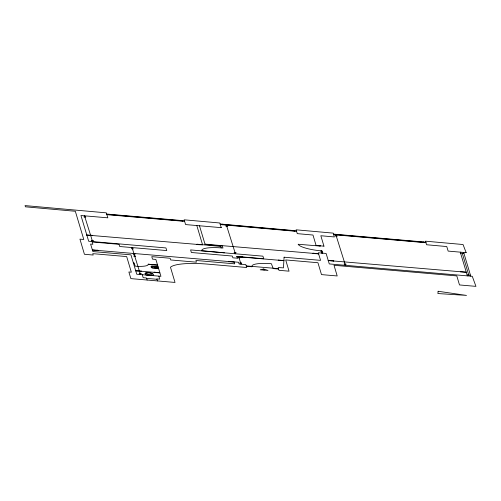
<?xml version="1.0" encoding="UTF-8"?>
<svg xmlns="http://www.w3.org/2000/svg" width="501" height="501" viewBox="0 0 501 501"><rect width="100%" height="100%" fill="white"/><g stroke="black" fill="none" stroke-linecap="round" stroke-linejoin="round"><path stroke-width="0.75" d="M153.149 274.31L153.005 275.6L146.035 275.005L145.09 273.615M335.902 234.881L335.382 236.034L337.229 236.196L335.726 234.305M155.185 267.271L156.074 267.365M156.055 267.409L155.185 267.309M151.928 266.281L152.385 266.244M157.201 267.446L157.665 267.49M157.646 267.547L157.214 267.503M263.632 269.012L260.176 269.795L267.991 270.44L263.632 269.012L264.058 270.114M151.909 266.275A13.446 2.818 6 0 0 152.335 267.778L155.279 268.029A1.791 0.376 6 0 0 156.719 267.872M221.21 247.901L219.094 247.751A21.631 4.534 6 0 0 201.79 250.281L201.784 250.732M157.502 268.436L158.103 268.367L157.608 266.695M320.114 246.066L298.145 244.256L298.527 244.764A22.733 4.766 6 0 0 319.356 250.694L321.573 250.92M321.567 252.823L322.7 252.917M201.721 250.719L224.404 252.83M133.398 263.113L134.105 263.169M154.847 267.265L156.362 267.39M210.589 244.67L313.056 253.356M92.159 235.508L196.999 244.4M333.735 260.996L460.569 271.749M242.428 257.138L278.312 260.188M97.902 250.444L228.475 261.509M246.204 265.893L278.45 268.655M141.194 271.235L154.176 272.331M106.707 214.052L184.443 220.784M109.049 214.541L182.333 220.891M333.497 234.111L425.812 242.152M106.888 214.647L184.625 221.373M335.839 234.593L423.652 242.259M333.672 234.687L425.994 242.741M246.31 266.288L251.953 266.77L251.803 266.375M278.6 269.05L273.239 268.592L271.367 263.708L269.25 263.564A21.393 4.484 6 0 0 251.897 266.119L251.928 266.582M157.558 265.016L148.164 264.202L157.633 265.211M158.028 266.601L151.484 266.031A14.072 2.95 6 0 0 152.041 267.954L158.585 268.523M146.549 278.381L156.938 279.282M147.137 280.028L175.024 282.439L170.478 267.252A40.738 8.542 6 0 1 207.796 264.14L246.692 267.509L245.803 264.597L239.115 264.027L238.576 262.267L234.067 261.873L234.687 263.833L195.935 260.476L196.405 262.18L170.653 259.956L170.133 258.247L151.778 256.65L152.504 259.142L155.874 259.443L160.934 276.314L136.748 274.222L130.955 254.852L92.873 251.558L90.593 244.081L92.873 244.281L92.171 241.983L119.069 244.313L119.676 246.505L166.777 250.581L165.944 247.939L88.683 241.25L80.949 215.518L107.84 217.835L106.337 212.85L25.05 205.592L25.426 206.813L75.332 211.272L83.78 239.472L79.941 239.14L84.425 254.276L93.199 255.04L92.76 253.656L126.672 256.587L131.337 272.2L128.87 271.987L130.867 278.612L147.137 280.028L146.442 277.98L143.167 277.692L142.246 274.698M460.576 253.155L463.951 253.45M467.114 274.936L470.483 275.237M220.108 223.978L296.41 230.798M222.457 224.473L294.244 230.88M220.283 224.554L296.592 231.381M321.041 251.107L322.181 251.208M133.366 262.919L134.036 262.981L135.264 266.188L136.673 266.281A14.429 3.025 6 0 0 148.19 264.603L148.196 264.303M156.976 266.513L157.658 266.707M152.342 266.244L154.834 266.526A1.791 0.376 6 0 1 156.431 266.964A8.755 1.835 6 0 1 156.663 267.86M319.456 245.784L320.59 245.878M155.542 267.165L155.667 267.496M157.571 280.929L156.832 278.875L159.719 279.126L158.848 276.132M336.284 236.109L345.057 264.09M226.784 226.314L235.032 252.554M84.888 217.039L92.19 240.355M239.021 257.815L240.63 262.956M132.439 248.797L134.036 253.919M134.794 256.368L140.067 273.321M423.583 241.958L423.765 242.547M294.181 230.592L294.363 231.186M108.936 214.246L109.118 214.841M182.22 220.597L182.395 221.179M322.75 253.168L322.087 250.957L320.997 250.869L321.661 253.068M199.473 225.769L205.116 244.513L222.331 246.004L222.976 248.033L221.179 247.889L220.759 246.436L196.924 244.187L197.081 244.607L202.592 244.87L196.818 225.538M463.657 252.448L470.752 276.176M460.281 252.147L467.383 275.882M462.285 253.306L468.773 275.087M222.388 224.172L222.519 224.761M146.01 272.769A4.697 0.983 6 0 1 147.325 272.588A2.699 0.564 6 0 1 150.231 272.838A4.709 0.989 6 0 1 151.734 273.264A7.452 1.559 6 0 1 152.786 273.803A7.039 1.478 6 0 1 153.174 274.31M146.016 272.763A6.713 1.409 6 0 0 145.29 273.108A9.45 1.979 6 0 0 145.133 273.615M152.01 273.978A2.937 0.614 6 0 1 149.285 274.366A2.937 0.614 6 0 1 146.179 273.477M151.953 273.972A3.995 0.839 6 0 0 151.69 273.646A4.509 0.946 6 0 0 150.945 273.295A3.163 0.664 6 0 0 149.899 273.014A2.217 0.463 6 0 0 147.751 272.826M147.776 272.832A3.175 0.664 6 0 0 146.843 272.939A4.083 0.858 6 0 0 146.298 273.158A5.279 1.108 6 0 0 146.179 273.465M284.086 257.201L283.46 267.86L278.237 267.559L278.944 270.302L289.046 271.179L285.689 259.938L317.941 262.731L321.492 274.604L337.192 275.957L334.01 265.292L456.806 275.913L459.492 284.95L475.95 286.365L472.268 276.301L329.27 263.927L326.12 253.456L318.292 252.78L320.565 260.363L284.086 257.201M438.125 291.263L437.899 293.548L466.494 295.408L438.125 291.263M84.506 215.818L83.986 216.971L85.834 217.121L84.506 215.818M132.013 247.569L131.487 248.721L133.341 248.884L132.013 247.569M134.938 253.994L133.848 256.293L135.696 256.443L133.091 253.844L134.938 253.994M226.402 225.081L225.882 226.233L227.73 226.396L226.402 225.081M235.927 252.629L235.407 253.782L234.086 252.479L235.927 252.629M238.645 256.593L238.125 257.739L239.966 257.896L238.645 256.593M241.576 263.038L241.056 264.184L239.728 262.887L241.576 263.038M345.959 264.165L345.44 265.311L344.112 264.008L345.959 264.165M93.142 240.442L92.572 241.588L91.288 240.28L93.142 240.442M141.013 273.402L140.449 274.548L139.165 273.239L141.013 273.402M92.128 235.301L86.567 235.032L92.24 235.714L92.128 235.301M210.508 244.463L204.997 244.2L210.67 244.876L210.508 244.463M318.649 253.825L313.087 253.562L312.975 253.149L318.649 253.825M333.653 260.783L328.099 260.52L333.766 261.196L333.653 260.783M466.162 272.225L460.601 271.955L460.488 271.542L466.162 272.225M242.352 256.938L236.835 256.662L242.509 257.345L242.352 256.938M97.864 250.243L92.303 249.961L97.977 250.644L97.864 250.243M283.948 260.664L278.387 260.388L278.28 259.981L283.948 260.664M234.067 261.992L228.506 261.716L228.4 261.315L234.067 261.992M141.113 271.022L135.596 270.753L141.219 271.429L141.113 271.022M159.769 272.807L154.208 272.525L154.095 272.124L159.769 272.807M237.33 258.19L232.877 257.815L232.339 256.049L191.357 252.498L190.593 249.911L262.919 256.168L263.733 258.76L236.841 256.431L237.33 258.19M221.248 227.654L185.583 224.573L184.161 219.807L219.82 222.995L221.248 227.654M466.168 252.667L448.144 251.095L446.767 246.555L426.583 244.751L425.531 241.181L463.043 244.526L466.168 252.667M323.959 246.166L316.087 245.484L312.993 235.044L297.275 233.635L296.129 229.815L333.209 233.128L334.355 236.948L320.828 235.739L323.959 246.166"/></g></svg>
